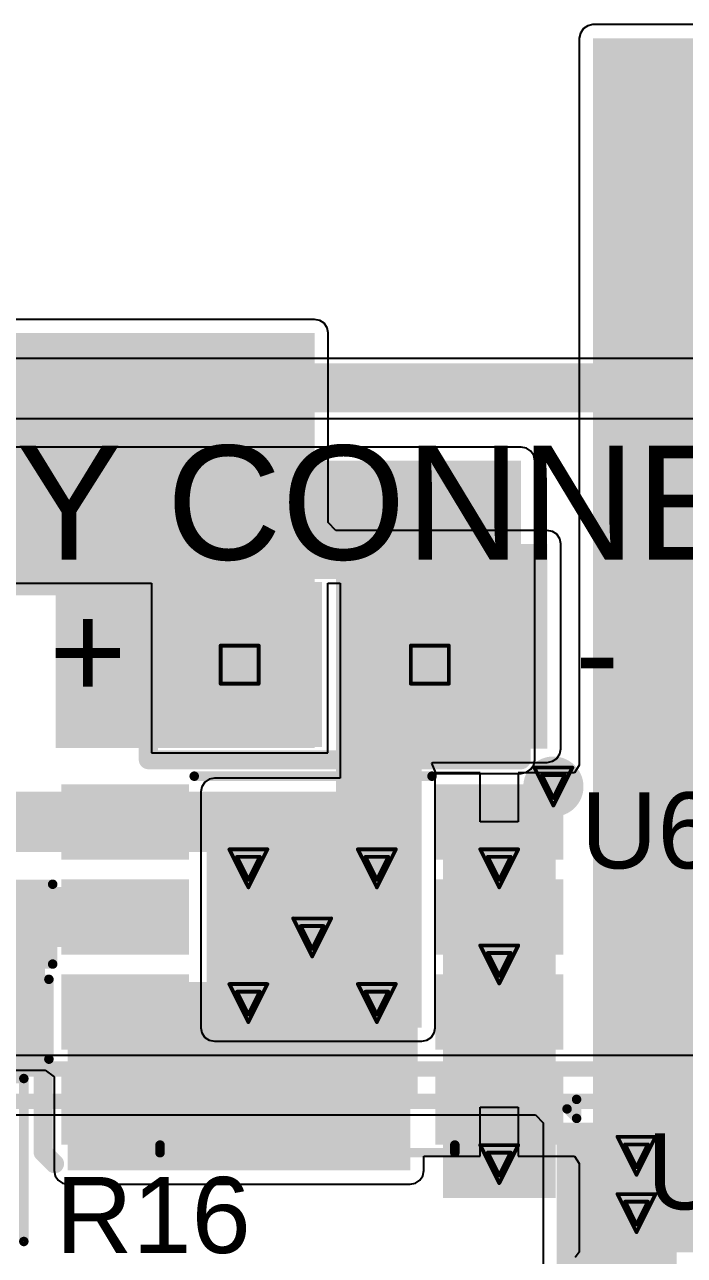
# Model space of a CAD drawing. Header units: millimetres. Extents: x -6 to 194, y -120 to 229.
# Drawn here: x 14.46 to 23.27, y 23.36 to 39.81 of the extents above; entities that cross this region are included whole.
import ezdxf

# ---------------------------------------------------------------- set-up
doc = ezdxf.new("R2010")
doc.units = ezdxf.units.MM
for name, color, linetype in [('BottomLayer', 5, 'Continuous'), ('BottomSolder', 6, 'Continuous'), ('DrillDrawing', 1, 'Continuous'), ('MultiLayer', 9, 'Continuous'), ('PadHoleLayer', 156, 'Continuous'), ('TopLayer', 1, 'Continuous'), ('TopOverlay', 2, 'Continuous'), ('TopPaste', 8, 'Continuous'), ('TopSolder', 216, 'Continuous'), ('ViaHoleLayer', 16, 'Continuous')]:
    doc.layers.add(name, color=color, linetype=linetype)
doc.styles.add('Arial', font='arial.ttf', dxfattribs={"height": 0.2})

# ---------------------------------------------------------------- blocks, each defined once
blk = doc.blocks.new('8_SO_EP__4')
at = {"layer": 'TopLayer'}
for points in [[(-1.745, 2.306), (-1.745, 1.504), (-3.25, 1.504), (-3.25, 2.306)], [(3.25, 2.306), (3.25, 1.504), (1.745, 1.504), (1.745, 2.306)], [(1.306, 1.751), (1.306, -1.751), (-1.306, -1.751), (-1.306, 1.751)], [(-1.745, 1.036), (-1.745, 0.234), (-3.25, 0.234), (-3.25, 1.036)], [(3.25, 1.036), (3.25, 0.234), (1.745, 0.234), (1.745, 1.036)], [(-1.745, -0.234), (-1.745, -1.036), (-3.25, -1.036), (-3.25, -0.234)], [(3.25, -0.234), (3.25, -1.036), (1.745, -1.036), (1.745, -0.234)], [(-1.745, -1.504), (-1.745, -2.306), (-3.25, -2.306), (-3.25, -1.504)], [(3.25, -1.504), (3.25, -2.306), (1.745, -2.306), (1.745, -1.504)]]:
    blk.add_hatch(color=1, dxfattribs=at).paths.add_polyline_path(points)
at = {"layer": 'TopPaste'}
for points in [[(-1.745, 2.306), (-1.745, 1.504), (-3.25, 1.504), (-3.25, 2.306)], [(3.25, 2.306), (3.25, 1.504), (1.745, 1.504), (1.745, 2.306)], [(1.306, 1.751), (1.306, -1.751), (-1.306, -1.751), (-1.306, 1.751)], [(-1.745, 1.036), (-1.745, 0.234), (-3.25, 0.234), (-3.25, 1.036)], [(3.25, 1.036), (3.25, 0.234), (1.745, 0.234), (1.745, 1.036)], [(-1.745, -0.234), (-1.745, -1.036), (-3.25, -1.036), (-3.25, -0.234)], [(3.25, -0.234), (3.25, -1.036), (1.745, -1.036), (1.745, -0.234)], [(-1.745, -1.504), (-1.745, -2.306), (-3.25, -2.306), (-3.25, -1.504)], [(3.25, -1.504), (3.25, -2.306), (1.745, -2.306), (1.745, -1.504)]]:
    blk.add_hatch(color=8, dxfattribs=at).paths.add_polyline_path(points)
at = {"layer": 'TopSolder'}
for points in [[(-1.643, 2.408), (-1.643, 1.402), (-3.352, 1.402), (-3.352, 2.408)], [(3.352, 2.408), (3.352, 1.402), (1.643, 1.402), (1.643, 2.408)], [(1.408, 1.853), (1.408, -1.853), (-1.408, -1.853), (-1.408, 1.853)], [(-1.643, 1.138), (-1.643, 0.132), (-3.352, 0.132), (-3.352, 1.138)], [(3.352, 1.138), (3.352, 0.132), (1.643, 0.132), (1.643, 1.138)], [(-1.643, -0.132), (-1.643, -1.138), (-3.352, -1.138), (-3.352, -0.132)], [(3.352, -0.132), (3.352, -1.138), (1.643, -1.138), (1.643, -0.132)], [(-1.643, -1.402), (-1.643, -2.408), (-3.352, -2.408), (-3.352, -1.402)], [(3.352, -1.402), (3.352, -2.408), (1.643, -2.408), (1.643, -1.402)]]:
    blk.add_hatch(color=216, dxfattribs=at).paths.add_polyline_path(points)
at = {"layer": 'TopOverlay', "const_width": 0.127}
for points in [[(2.032, 2.515), (-1.905, 2.515)], [(-1.905, 2.515), (-1.905, 2.413)], [(2.032, 2.515), (2.032, 2.413)], [(-3.531, 2.057), (-3.531, 1.803)], [(-3.404, 1.93), (-3.531, 2.057)], [(-3.404, 1.93), (-3.531, 1.803)], [(1.575, -2.515), (-1.6, -2.515)]]:
    blk.add_lwpolyline(points, dxfattribs=at)
at = {"layer": 'TopOverlay', "const_width": 0.0635}
for points in [[(-1.937, 2.515, 1), (-1.873, 2.515, 1)], [(-1.937, 2.515, 1), (-1.873, 2.515, 1)], [(-1.937, 2.413, 1), (-1.873, 2.413, 1)], [(2, 2.515, 1), (2.064, 2.515, 1)], [(2, 2.515, 1), (2.064, 2.515, 1)], [(2, 2.413, 1), (2.064, 2.413, 1)], [(-3.562, 2.057, 1), (-3.499, 2.057, 1)], [(-3.562, 2.057, 1), (-3.499, 2.057, 1)], [(-3.435, 1.93, 1), (-3.372, 1.93, 1)], [(-3.435, 1.93, 1), (-3.372, 1.93, 1)], [(-3.562, 1.803, 1), (-3.499, 1.803, 1)], [(-3.562, 1.803, 1), (-3.499, 1.803, 1)], [(-1.632, -2.515, 1), (-1.568, -2.515, 1)], [(1.543, -2.515, 1), (1.607, -2.515, 1)]]:
    blk.add_lwpolyline(points, format="xyb", close=True, dxfattribs=at)
blk = doc.blocks.new('R___0603_5')
at = {"layer": 'TopLayer'}
for points in [[(-0.381, 0.4445), (-0.381, -0.4445), (-1.143, -0.4445), (-1.143, 0.4445)], [(1.143, 0.4445), (1.143, -0.4445), (0.381, -0.4445), (0.381, 0.4445)]]:
    blk.add_hatch(color=1, dxfattribs=at).paths.add_polyline_path(points)
at = {"layer": 'TopPaste'}
for points in [[(-0.381, 0.4445), (-0.381, -0.4445), (-1.143, -0.4445), (-1.143, 0.4445)], [(1.143, 0.4445), (1.143, -0.4445), (0.381, -0.4445), (0.381, 0.4445)]]:
    blk.add_hatch(color=8, dxfattribs=at).paths.add_polyline_path(points)
at = {"layer": 'TopSolder'}
for points in [[(-0.2794, 0.5461), (-0.2794, -0.5461), (-1.2446, -0.5461), (-1.2446, 0.5461)], [(1.2446, 0.5461), (1.2446, -0.5461), (0.2794, -0.5461), (0.2794, 0.5461)]]:
    blk.add_hatch(color=216, dxfattribs=at).paths.add_polyline_path(points)
at = {"layer": 'TopOverlay', "const_width": 0.127}
for points in [[(-1.2192, 0.5334), (1.2192, 0.5334)], [(-1.2192, -0.5334), (-1.2192, 0.5334)], [(1.2192, -0.5334), (1.2192, 0.5334)], [(-1.2192, -0.5334), (1.2192, -0.5334)]]:
    blk.add_lwpolyline(points, dxfattribs=at)
at = {"layer": 'TopOverlay', "const_width": 0.0635}
for points in [[(-1.25095, 0.5334, 1), (-1.18745, 0.5334, 1)], [(-1.25095, 0.5334, 1), (-1.18745, 0.5334, 1)], [(1.18745, 0.5334, 1), (1.25095, 0.5334, 1)], [(1.18745, 0.5334, 1), (1.25095, 0.5334, 1)], [(-1.25095, -0.5334, 1), (-1.18745, -0.5334, 1)], [(-1.25095, -0.5334, 1), (-1.18745, -0.5334, 1)], [(1.18745, -0.5334, 1), (1.25095, -0.5334, 1)], [(1.18745, -0.5334, 1), (1.25095, -0.5334, 1)]]:
    blk.add_lwpolyline(points, format="xyb", close=True, dxfattribs=at)
blk = doc.blocks.new('2P_TH______H____P____6')
at = {"layer": 'BottomLayer'}
blk.add_hatch(color=5, dxfattribs=at).paths.add_polyline_path([(-2.27, 1), (-0.27, 1), (-0.27, -1), (-2.27, -1)])
h = blk.add_hatch(color=5, dxfattribs=at)
edge = h.paths.add_edge_path()
edge.add_arc((1.27, 0), 1, 0, 360)
at = {"layer": 'BottomSolder'}
blk.add_hatch(color=6, dxfattribs=at).paths.add_polyline_path([(-2.372, 1.102), (-0.168, 1.102), (-0.168, -1.102), (-2.372, -1.102)])
h = blk.add_hatch(color=6, dxfattribs=at)
edge = h.paths.add_edge_path()
edge.add_arc((1.27, 0), 1.102, 0, 360)
at = {"layer": 'MultiLayer'}
blk.add_hatch(color=9, dxfattribs=at).paths.add_polyline_path([(-2.27, 1), (-0.27, 1), (-0.27, -1), (-2.27, -1)])
h = blk.add_hatch(color=9, dxfattribs=at)
edge = h.paths.add_edge_path()
edge.add_arc((1.27, 0), 1, 0, 360)
at = {"layer": 'PadHoleLayer'}
h = blk.add_hatch(color=156, dxfattribs=at)
edge = h.paths.add_edge_path()
edge.add_arc((-1.27, 0), 0.5, 0, 360)
h = blk.add_hatch(color=156, dxfattribs=at)
edge = h.paths.add_edge_path()
edge.add_arc((1.27, 0), 0.5, 0, 360)
at = {"layer": 'TopLayer'}
blk.add_hatch(color=1, dxfattribs=at).paths.add_polyline_path([(-2.27, 1), (-0.27, 1), (-0.27, -1), (-2.27, -1)])
h = blk.add_hatch(color=1, dxfattribs=at)
edge = h.paths.add_edge_path()
edge.add_arc((1.27, 0), 1, 0, 360)
at = {"layer": 'TopSolder'}
blk.add_hatch(color=216, dxfattribs=at).paths.add_polyline_path([(-2.372, 1.102), (-0.168, 1.102), (-0.168, -1.102), (-2.372, -1.102)])
h = blk.add_hatch(color=216, dxfattribs=at)
edge = h.paths.add_edge_path()
edge.add_arc((1.27, 0), 1.102, 0, 360)
at = {"layer": 'TopOverlay', "const_width": 0.254}
for points in [[(-2.489, -1.27), (-2.489, 1.27)], [(-2.489, 1.27), (2.489, 1.27)], [(2.489, -1.27), (2.489, 1.27)], [(-2.489, -1.27), (2.489, -1.27)]]:
    blk.add_lwpolyline(points, dxfattribs=at)
at = {"layer": 'TopOverlay', "const_width": 0.127}
for points in [[(-2.553, 1.27, 1), (-2.426, 1.27, 1)], [(-2.553, 1.27, 1), (-2.426, 1.27, 1)], [(2.426, 1.27, 1), (2.553, 1.27, 1)], [(2.426, 1.27, 1), (2.553, 1.27, 1)], [(-2.553, -1.27, 1), (-2.426, -1.27, 1)], [(-2.553, -1.27, 1), (-2.426, -1.27, 1)], [(2.426, -1.27, 1), (2.553, -1.27, 1)], [(2.426, -1.27, 1), (2.553, -1.27, 1)]]:
    blk.add_lwpolyline(points, format="xyb", close=True, dxfattribs=at)
blk = doc.blocks.new('C___0603_7')
at = {"layer": 'TopLayer'}
for points in [[(-0.381, 0.445), (-0.381, -0.445), (-1.143, -0.445), (-1.143, 0.445)], [(1.143, 0.445), (1.143, -0.445), (0.381, -0.445), (0.381, 0.445)]]:
    blk.add_hatch(color=1, dxfattribs=at).paths.add_polyline_path(points)
at = {"layer": 'TopPaste'}
for points in [[(-0.381, 0.445), (-0.381, -0.445), (-1.143, -0.445), (-1.143, 0.445)], [(1.143, 0.445), (1.143, -0.445), (0.381, -0.445), (0.381, 0.445)]]:
    blk.add_hatch(color=8, dxfattribs=at).paths.add_polyline_path(points)
at = {"layer": 'TopSolder'}
for points in [[(-0.321, 0.504), (-0.321, -0.504), (-1.203, -0.504), (-1.203, 0.504)], [(1.203, 0.504), (1.203, -0.504), (0.321, -0.504), (0.321, 0.504)]]:
    blk.add_hatch(color=216, dxfattribs=at).paths.add_polyline_path(points)
at = {"layer": 'TopOverlay', "const_width": 0.127}
for points in [[(-1.245, 0.533), (-0.457, 0.533)], [(-1.245, -0.533), (-1.245, 0.533)], [(0.457, 0.533), (1.245, 0.533)], [(1.245, -0.533), (1.245, 0.533)], [(-1.245, -0.533), (-0.457, -0.533)], [(0.457, -0.533), (1.245, -0.533)]]:
    blk.add_lwpolyline(points, dxfattribs=at)
at = {"layer": 'TopOverlay', "const_width": 0.0635}
for points in [[(-1.276, 0.533, 1), (-1.213, 0.533, 1)], [(-1.276, 0.533, 1), (-1.213, 0.533, 1)], [(-0.489, 0.533, 1), (-0.425, 0.533, 1)], [(0.425, 0.533, 1), (0.489, 0.533, 1)], [(1.213, 0.533, 1), (1.276, 0.533, 1)], [(1.213, 0.533, 1), (1.276, 0.533, 1)], [(-1.276, -0.533, 1), (-1.213, -0.533, 1)], [(-1.276, -0.533, 1), (-1.213, -0.533, 1)], [(-0.489, -0.533, 1), (-0.425, -0.533, 1)], [(0.425, -0.533, 1), (0.489, -0.533, 1)], [(1.213, -0.533, 1), (1.276, -0.533, 1)], [(1.213, -0.533, 1), (1.276, -0.533, 1)]]:
    blk.add_lwpolyline(points, format="xyb", close=True, dxfattribs=at)
blk = doc.blocks.new('YSPI1040_2R2M_36')
at = {"layer": 'TopLayer'}
for points in [[(-6.8, 2.05), (-2.7, 2.05), (-2.7, -2.05), (-6.8, -2.05)], [(2.7, 2.05), (6.8, 2.05), (6.8, -2.05), (2.7, -2.05)]]:
    blk.add_hatch(color=1, dxfattribs=at).paths.add_polyline_path(points)
at = {"layer": 'TopPaste'}
for points in [[(-6.8, 2.05), (-2.7, 2.05), (-2.7, -2.05), (-6.8, -2.05)], [(2.7, 2.05), (6.8, 2.05), (6.8, -2.05), (2.7, -2.05)]]:
    blk.add_hatch(color=8, dxfattribs=at).paths.add_polyline_path(points)
at = {"layer": 'TopSolder'}
for points in [[(-6.902, 2.152), (-2.598, 2.152), (-2.598, -2.152), (-6.902, -2.152)], [(2.598, 2.152), (6.902, 2.152), (6.902, -2.152), (2.598, -2.152)]]:
    blk.add_hatch(color=216, dxfattribs=at).paths.add_polyline_path(points)
at = {"layer": 'TopOverlay', "const_width": 0.127}
for points in [[(-5.787, 5), (5.787, 5)], [(-5.787, 2.823), (-5.787, 5)], [(-5, 5), (5, 5)], [(5.787, 2.823), (5.787, 5)], [(-5.787, -5), (-5.787, -2.823)], [(5.787, -5), (5.787, -2.823)], [(-5.787, -5), (5.787, -5)]]:
    blk.add_lwpolyline(points, dxfattribs=at)
at = {"layer": 'TopOverlay', "const_width": 0.0635}
for points in [[(-5.819, 5, 1), (-5.756, 5, 1)], [(-5.819, 5, 1), (-5.756, 5, 1)], [(-5.032, 5, 1), (-4.968, 5, 1)], [(4.968, 5, 1), (5.032, 5, 1)], [(5.756, 5, 1), (5.819, 5, 1)], [(5.756, 5, 1), (5.819, 5, 1)], [(-5.819, 2.823, 1), (-5.756, 2.823, 1)], [(5.756, 2.823, 1), (5.819, 2.823, 1)], [(-5.819, -2.823, 1), (-5.756, -2.823, 1)], [(5.756, -2.823, 1), (5.819, -2.823, 1)], [(-5.819, -5, 1), (-5.756, -5, 1)], [(-5.819, -5, 1), (-5.756, -5, 1)], [(5.756, -5, 1), (5.819, -5, 1)], [(5.756, -5, 1), (5.819, -5, 1)]]:
    blk.add_lwpolyline(points, format="xyb", close=True, dxfattribs=at)

msp = doc.modelspace()

# ---------------------------------------------------------------- hatches: boundary and pattern name
at = {"layer": 'BottomLayer'}
for points in [[(10.517, 32.525), (21.089, 32.525), (21.089, 33.979), (10.517, 33.979)], [(18.853, 29.985), (21.089, 29.985), (21.089, 33.731), (18.853, 33.731)], [(18.853, 26.404), (19.761, 26.404), (19.761, 32.525), (18.853, 32.525)], [(16.993, 26.404), (19.606, 26.404), (19.606, 29.556), (16.993, 29.556)], [(23.165, 25.136), (21.565, 25.136), (21.565, 18.716), (23.165, 18.716)]]:
    msp.add_hatch(color=5, dxfattribs=at).paths.add_polyline_path(points)
h = msp.add_hatch(color=5, dxfattribs=at)
edge = h.paths.add_edge_path()
edge.add_arc((21.52, 29.626), 0.3, 0, 360)
h = msp.add_hatch(color=5, dxfattribs=at)
edge = h.paths.add_edge_path()
edge.add_arc((17.447, 28.534), 0.3, 0, 360)
h = msp.add_hatch(color=5, dxfattribs=at)
edge = h.paths.add_edge_path()
edge.add_arc((19.163, 28.534), 0.3, 0, 360)
h = msp.add_hatch(color=5, dxfattribs=at)
edge = h.paths.add_edge_path()
edge.add_arc((20.797, 28.534), 0.3, 0, 360)
h = msp.add_hatch(color=5, dxfattribs=at)
edge = h.paths.add_edge_path()
edge.add_arc((18.299, 27.611), 0.3, 0, 360)
h = msp.add_hatch(color=5, dxfattribs=at)
edge = h.paths.add_edge_path()
edge.add_arc((20.797, 27.25), 0.3, 0, 360)
h = msp.add_hatch(color=5, dxfattribs=at)
edge = h.paths.add_edge_path()
edge.add_arc((17.447, 26.734), 0.3, 0, 360)
h = msp.add_hatch(color=5, dxfattribs=at)
edge = h.paths.add_edge_path()
edge.add_arc((19.163, 26.734), 0.3, 0, 360)
h = msp.add_hatch(color=5, dxfattribs=at)
edge = h.paths.add_edge_path()
edge.add_arc((22.63, 24.694), 0.3, 0, 360)
h = msp.add_hatch(color=5, dxfattribs=at)
edge = h.paths.add_edge_path()
edge.add_arc((20.797, 24.583), 0.3, 0, 360)
h = msp.add_hatch(color=5, dxfattribs=at)
edge = h.paths.add_edge_path()
edge.add_arc((22.63, 23.928), 0.3, 0, 360)
at = {"layer": 'BottomSolder'}
h = msp.add_hatch(color=6, dxfattribs=at)
edge = h.paths.add_edge_path()
edge.add_arc((21.52, 29.626), 0.402, 0, 360)
h = msp.add_hatch(color=6, dxfattribs=at)
edge = h.paths.add_edge_path()
edge.add_arc((17.447, 28.534), 0.402, 0, 360)
h = msp.add_hatch(color=6, dxfattribs=at)
edge = h.paths.add_edge_path()
edge.add_arc((19.163, 28.534), 0.402, 0, 360)
h = msp.add_hatch(color=6, dxfattribs=at)
edge = h.paths.add_edge_path()
edge.add_arc((20.797, 28.534), 0.402, 0, 360)
h = msp.add_hatch(color=6, dxfattribs=at)
edge = h.paths.add_edge_path()
edge.add_arc((18.299, 27.611), 0.402, 0, 360)
h = msp.add_hatch(color=6, dxfattribs=at)
edge = h.paths.add_edge_path()
edge.add_arc((20.797, 27.25), 0.402, 0, 360)
h = msp.add_hatch(color=6, dxfattribs=at)
edge = h.paths.add_edge_path()
edge.add_arc((17.447, 26.734), 0.402, 0, 360)
h = msp.add_hatch(color=6, dxfattribs=at)
edge = h.paths.add_edge_path()
edge.add_arc((19.163, 26.734), 0.402, 0, 360)
h = msp.add_hatch(color=6, dxfattribs=at)
edge = h.paths.add_edge_path()
edge.add_arc((22.63, 24.694), 0.402, 0, 360)
h = msp.add_hatch(color=6, dxfattribs=at)
edge = h.paths.add_edge_path()
edge.add_arc((20.797, 24.583), 0.402, 0, 360)
h = msp.add_hatch(color=6, dxfattribs=at)
edge = h.paths.add_edge_path()
edge.add_arc((22.63, 23.928), 0.402, 0, 360)
at = {"layer": 'TopLayer'}
for points in [[(22.048, 36.093), (32.901, 36.093), (32.901, 39.624), (22.048, 39.624)], [(22.048, 23.406), (23.393, 23.406), (23.393, 36.89), (22.048, 36.89)], [(6.138, 32.182), (18.33, 32.182), (18.33, 35.687), (6.138, 35.687)], [(14.874, 30.141), (18.33, 30.141), (18.33, 35.687), (14.874, 35.687)], [(18.615, 25.499), (19.606, 25.499), (19.606, 32.868), (18.615, 32.868)], [(18.615, 30.131), (21.438, 30.131), (21.438, 32.868), (18.615, 32.868)], [(10.554, 28.754), (19.606, 28.754), (19.606, 29.556), (10.554, 29.556)], [(16.993, 24.944), (19.606, 24.944), (19.606, 29.556), (16.993, 29.556)], [(20.044, 24.13), (21.549, 24.13), (21.549, 29.556), (20.044, 29.556)], [(13.945, 27.484), (16.554, 27.484), (16.554, 28.286), (13.945, 28.286)], [(13.945, 26.021), (14.732, 26.021), (14.732, 28.233), (13.945, 28.233)], [(15.049, 24.944), (19.606, 24.944), (19.606, 27.016), (15.049, 27.016)], [(15.035, 24.498), (19.609, 24.498), (19.609, 26.57), (15.035, 26.57)]]:
    msp.add_hatch(color=1, dxfattribs=at).paths.add_polyline_path(points)
h = msp.add_hatch(color=1, dxfattribs=at)
edge = h.paths.add_edge_path()
edge.add_arc((21.52, 29.626), 0.3, 0, 360)
h = msp.add_hatch(color=1, dxfattribs=at)
edge = h.paths.add_edge_path()
edge.add_arc((17.447, 28.534), 0.3, 0, 360)
h = msp.add_hatch(color=1, dxfattribs=at)
edge = h.paths.add_edge_path()
edge.add_arc((19.163, 28.534), 0.3, 0, 360)
h = msp.add_hatch(color=1, dxfattribs=at)
edge = h.paths.add_edge_path()
edge.add_arc((20.797, 28.534), 0.3, 0, 360)
h = msp.add_hatch(color=1, dxfattribs=at)
edge = h.paths.add_edge_path()
edge.add_arc((18.299, 27.611), 0.3, 0, 360)
h = msp.add_hatch(color=1, dxfattribs=at)
edge = h.paths.add_edge_path()
edge.add_arc((20.797, 27.25), 0.3, 0, 360)
h = msp.add_hatch(color=1, dxfattribs=at)
edge = h.paths.add_edge_path()
edge.add_arc((17.447, 26.734), 0.3, 0, 360)
h = msp.add_hatch(color=1, dxfattribs=at)
edge = h.paths.add_edge_path()
edge.add_arc((19.163, 26.734), 0.3, 0, 360)
h = msp.add_hatch(color=1, dxfattribs=at)
edge = h.paths.add_edge_path()
edge.add_arc((22.63, 24.694), 0.3, 0, 360)
h = msp.add_hatch(color=1, dxfattribs=at)
edge = h.paths.add_edge_path()
edge.add_arc((20.797, 24.583), 0.3, 0, 360)
h = msp.add_hatch(color=1, dxfattribs=at)
edge = h.paths.add_edge_path()
edge.add_arc((22.63, 23.928), 0.3, 0, 360)
at = {"layer": 'TopSolder'}
h = msp.add_hatch(color=216, dxfattribs=at)
edge = h.paths.add_edge_path()
edge.add_arc((21.52, 29.626), 0.402, 0, 360)
h = msp.add_hatch(color=216, dxfattribs=at)
edge = h.paths.add_edge_path()
edge.add_arc((17.447, 28.534), 0.402, 0, 360)
h = msp.add_hatch(color=216, dxfattribs=at)
edge = h.paths.add_edge_path()
edge.add_arc((19.163, 28.534), 0.402, 0, 360)
h = msp.add_hatch(color=216, dxfattribs=at)
edge = h.paths.add_edge_path()
edge.add_arc((20.797, 28.534), 0.402, 0, 360)
h = msp.add_hatch(color=216, dxfattribs=at)
edge = h.paths.add_edge_path()
edge.add_arc((18.299, 27.611), 0.402, 0, 360)
h = msp.add_hatch(color=216, dxfattribs=at)
edge = h.paths.add_edge_path()
edge.add_arc((20.797, 27.25), 0.402, 0, 360)
h = msp.add_hatch(color=216, dxfattribs=at)
edge = h.paths.add_edge_path()
edge.add_arc((17.447, 26.734), 0.402, 0, 360)
h = msp.add_hatch(color=216, dxfattribs=at)
edge = h.paths.add_edge_path()
edge.add_arc((19.163, 26.734), 0.402, 0, 360)
h = msp.add_hatch(color=216, dxfattribs=at)
edge = h.paths.add_edge_path()
edge.add_arc((22.63, 24.694), 0.402, 0, 360)
h = msp.add_hatch(color=216, dxfattribs=at)
edge = h.paths.add_edge_path()
edge.add_arc((20.797, 24.583), 0.402, 0, 360)
h = msp.add_hatch(color=216, dxfattribs=at)
edge = h.paths.add_edge_path()
edge.add_arc((22.63, 23.928), 0.402, 0, 360)
at = {"layer": 'ViaHoleLayer'}
h = msp.add_hatch(color=16, dxfattribs=at)
edge = h.paths.add_edge_path()
edge.add_arc((21.52, 29.626), 0.15, 0, 360)
h = msp.add_hatch(color=16, dxfattribs=at)
edge = h.paths.add_edge_path()
edge.add_arc((17.447, 28.534), 0.15, 0, 360)
h = msp.add_hatch(color=16, dxfattribs=at)
edge = h.paths.add_edge_path()
edge.add_arc((19.163, 28.534), 0.15, 0, 360)
h = msp.add_hatch(color=16, dxfattribs=at)
edge = h.paths.add_edge_path()
edge.add_arc((20.797, 28.534), 0.15, 0, 360)
h = msp.add_hatch(color=16, dxfattribs=at)
edge = h.paths.add_edge_path()
edge.add_arc((18.299, 27.611), 0.15, 0, 360)
h = msp.add_hatch(color=16, dxfattribs=at)
edge = h.paths.add_edge_path()
edge.add_arc((20.797, 27.25), 0.15, 0, 360)
h = msp.add_hatch(color=16, dxfattribs=at)
edge = h.paths.add_edge_path()
edge.add_arc((17.447, 26.734), 0.15, 0, 360)
h = msp.add_hatch(color=16, dxfattribs=at)
edge = h.paths.add_edge_path()
edge.add_arc((19.163, 26.734), 0.15, 0, 360)
h = msp.add_hatch(color=16, dxfattribs=at)
edge = h.paths.add_edge_path()
edge.add_arc((22.63, 24.694), 0.15, 0, 360)
h = msp.add_hatch(color=16, dxfattribs=at)
edge = h.paths.add_edge_path()
edge.add_arc((20.797, 24.583), 0.15, 0, 360)
h = msp.add_hatch(color=16, dxfattribs=at)
edge = h.paths.add_edge_path()
edge.add_arc((22.63, 23.928), 0.15, 0, 360)

# ---------------------------------------------------------------- linework, layer by layer
at = {"layer": 'BottomLayer'}
for p, q in [((23.615, 35.345), (7.502, 35.345)), ((7.669, 34.542), (23.448, 34.542)), ((21.089, 34.161), (10.517, 34.161)), ((21.159, 34.147), (21.089, 34.161)), ((21.217, 34.108), (21.159, 34.147)), ((21.257, 34.049), (21.217, 34.108)), ((21.27, 33.979), (21.257, 34.049)), ((21.27, 33.731), (21.27, 33.979)), ((21.27, 29.985), (21.27, 33.731)), ((14.238, 32.343), (16.152, 32.343)), ((16.152, 32.343), (16.152, 30.077)), ((18.508, 30.077), (18.508, 32.343)), ((18.508, 32.343), (18.672, 32.343)), ((18.672, 32.343), (18.672, 29.985)), ((16.152, 30.077), (18.508, 30.077)), ((18.672, 29.985), (18.672, 29.737)), ((21.257, 29.915), (21.27, 29.985)), ((19.942, 26.404), (19.942, 29.803)), ((19.942, 29.803), (21.089, 29.803)), ((21.089, 29.803), (21.159, 29.817)), ((21.159, 29.817), (21.217, 29.857)), ((21.217, 29.857), (21.257, 29.915)), ((16.825, 29.625), (16.811, 29.556)), ((16.864, 29.684), (16.825, 29.625)), ((16.923, 29.724), (16.864, 29.684)), ((16.993, 29.737), (16.923, 29.724)), ((18.672, 29.737), (16.993, 29.737)), ((16.811, 29.556), (16.811, 26.404)), ((16.811, 26.404), (16.825, 26.335)), ((16.825, 26.335), (16.864, 26.276)), ((19.889, 26.276), (19.929, 26.335)), ((19.929, 26.335), (19.942, 26.404)), ((16.864, 26.276), (16.923, 26.237)), ((16.923, 26.237), (16.993, 26.223)), ((16.993, 26.223), (19.761, 26.223)), ((19.761, 26.223), (19.831, 26.237)), ((19.831, 26.237), (19.889, 26.276)), ((23.788, 26.034), (11.375, 26.034)), ((11.629, 25.24), (21.279, 25.24)), ((21.279, 25.24), (21.383, 25.136)), ((21.383, 25.136), (21.383, 19.87))]:
    msp.add_line(p, q, dxfattribs=at)
for points, const_width in [([(7.502, 34.943), (23.615, 34.943)], 0.635), ([(11.375, 25.853), (23.863, 25.853)], 0.203), ([(11.554, 25.421), (24.042, 25.421)], 0.203), ([(22.102, 24.057), (22.713, 24.668)], 0.8)]:
    msp.add_lwpolyline(points, dxfattribs=dict(at, const_width=const_width))
at = {"layer": 'BottomLayer', "const_width": 0.4}
for points in [[(22.513, 24.668, 1), (22.913, 24.668, 1)], [(21.902, 24.057, 1), (22.302, 24.057, 1)]]:
    msp.add_lwpolyline(points, format="xyb", close=True, dxfattribs=at)
at = {"layer": 'DrillDrawing', "const_width": 0.0508}
for points in [[(17.076, 31.509), (17.584, 31.509)], [(17.076, 31.001), (17.076, 31.509)], [(17.584, 31.001), (17.584, 31.509)], [(19.616, 31.509), (20.124, 31.509)], [(19.616, 31.001), (19.616, 31.509)], [(20.124, 31.001), (20.124, 31.509)], [(17.076, 31.001), (17.584, 31.001)], [(19.616, 31.001), (20.124, 31.001)], [(21.266, 29.88), (21.774, 29.88)], [(21.266, 29.88), (21.52, 29.372)], [(21.367, 29.779), (21.672, 29.779)], [(21.367, 29.779), (21.52, 29.474)], [(21.52, 29.372), (21.774, 29.88)], [(21.52, 29.474), (21.672, 29.779)], [(17.193, 28.788), (17.701, 28.788)], [(17.193, 28.788), (17.447, 28.28)], [(17.447, 28.28), (17.701, 28.788)], [(18.909, 28.788), (19.417, 28.788)], [(18.909, 28.788), (19.163, 28.28)], [(19.163, 28.28), (19.417, 28.788)], [(20.543, 28.788), (21.051, 28.788)], [(20.543, 28.788), (20.797, 28.28)], [(20.797, 28.28), (21.051, 28.788)], [(17.294, 28.687), (17.599, 28.687)], [(17.294, 28.687), (17.447, 28.382)], [(17.447, 28.382), (17.599, 28.687)], [(19.01, 28.687), (19.315, 28.687)], [(19.01, 28.687), (19.163, 28.382)], [(19.163, 28.382), (19.315, 28.687)], [(20.644, 28.687), (20.949, 28.687)], [(20.644, 28.687), (20.797, 28.382)], [(20.797, 28.382), (20.949, 28.687)], [(18.045, 27.865), (18.553, 27.865)], [(18.045, 27.865), (18.299, 27.357)], [(18.147, 27.763), (18.451, 27.763)], [(18.147, 27.763), (18.299, 27.459)], [(18.299, 27.357), (18.553, 27.865)], [(18.299, 27.459), (18.451, 27.763)], [(20.543, 27.504), (21.051, 27.504)], [(20.543, 27.504), (20.797, 26.996)], [(20.797, 26.996), (21.051, 27.504)], [(20.644, 27.403), (20.949, 27.403)], [(20.644, 27.403), (20.797, 27.098)], [(20.797, 27.098), (20.949, 27.403)], [(17.193, 26.988), (17.701, 26.988)], [(17.193, 26.988), (17.447, 26.48)], [(17.447, 26.48), (17.701, 26.988)], [(18.909, 26.988), (19.417, 26.988)], [(18.909, 26.988), (19.163, 26.48)], [(19.163, 26.48), (19.417, 26.988)], [(17.294, 26.886), (17.599, 26.886)], [(17.294, 26.886), (17.447, 26.581)], [(17.447, 26.581), (17.599, 26.886)], [(19.01, 26.886), (19.315, 26.886)], [(19.01, 26.886), (19.163, 26.581)], [(19.163, 26.581), (19.315, 26.886)], [(20.543, 24.837), (21.051, 24.837)], [(20.543, 24.837), (20.797, 24.329)], [(20.797, 24.329), (21.051, 24.837)], [(22.376, 24.948), (22.884, 24.948)], [(22.376, 24.948), (22.63, 24.44)], [(22.478, 24.846), (22.783, 24.846)], [(22.478, 24.846), (22.63, 24.541)], [(22.63, 24.44), (22.884, 24.948)], [(22.63, 24.541), (22.783, 24.846)], [(20.644, 24.736), (20.949, 24.736)], [(20.644, 24.736), (20.797, 24.431)], [(20.797, 24.431), (20.949, 24.736)], [(22.376, 24.182), (22.884, 24.182)], [(22.376, 24.182), (22.63, 23.674)], [(22.63, 23.674), (22.884, 24.182)], [(22.478, 24.081), (22.783, 24.081)], [(22.478, 24.081), (22.63, 23.776)], [(22.63, 23.776), (22.783, 24.081)]]:
    msp.add_lwpolyline(points, dxfattribs=at)
at = {"layer": 'DrillDrawing', "const_width": 0.0254}
for points in [[(17.063, 31.509, 1), (17.089, 31.509, 1)], [(17.063, 31.509, 1), (17.089, 31.509, 1)], [(17.571, 31.509, 1), (17.597, 31.509, 1)], [(17.571, 31.509, 1), (17.597, 31.509, 1)], [(19.603, 31.509, 1), (19.629, 31.509, 1)], [(19.603, 31.509, 1), (19.629, 31.509, 1)], [(20.111, 31.509, 1), (20.137, 31.509, 1)], [(20.111, 31.509, 1), (20.137, 31.509, 1)], [(17.063, 31.001, 1), (17.089, 31.001, 1)], [(17.063, 31.001, 1), (17.089, 31.001, 1)], [(17.571, 31.001, 1), (17.597, 31.001, 1)], [(17.571, 31.001, 1), (17.597, 31.001, 1)], [(19.603, 31.001, 1), (19.629, 31.001, 1)], [(19.603, 31.001, 1), (19.629, 31.001, 1)], [(20.111, 31.001, 1), (20.137, 31.001, 1)], [(20.111, 31.001, 1), (20.137, 31.001, 1)], [(21.253, 29.88, 1), (21.278, 29.88, 1)], [(21.253, 29.88, 1), (21.278, 29.88, 1)], [(21.354, 29.779, 1), (21.38, 29.779, 1)], [(21.354, 29.779, 1), (21.38, 29.779, 1)], [(21.659, 29.779, 1), (21.685, 29.779, 1)], [(21.659, 29.779, 1), (21.685, 29.779, 1)], [(21.761, 29.88, 1), (21.786, 29.88, 1)], [(21.761, 29.88, 1), (21.786, 29.88, 1)], [(21.507, 29.474, 1), (21.532, 29.474, 1)], [(21.507, 29.474, 1), (21.532, 29.474, 1)], [(21.507, 29.372, 1), (21.532, 29.372, 1)], [(21.507, 29.372, 1), (21.532, 29.372, 1)], [(17.18, 28.788, 1), (17.205, 28.788, 1)], [(17.18, 28.788, 1), (17.205, 28.788, 1)], [(17.688, 28.788, 1), (17.713, 28.788, 1)], [(17.688, 28.788, 1), (17.713, 28.788, 1)], [(18.896, 28.788, 1), (18.922, 28.788, 1)], [(18.896, 28.788, 1), (18.922, 28.788, 1)], [(19.404, 28.788, 1), (19.43, 28.788, 1)], [(19.404, 28.788, 1), (19.43, 28.788, 1)], [(20.53, 28.788, 1), (20.555, 28.788, 1)], [(20.53, 28.788, 1), (20.555, 28.788, 1)], [(21.038, 28.788, 1), (21.063, 28.788, 1)], [(21.038, 28.788, 1), (21.063, 28.788, 1)], [(17.282, 28.687, 1), (17.307, 28.687, 1)], [(17.282, 28.687, 1), (17.307, 28.687, 1)], [(17.586, 28.687, 1), (17.612, 28.687, 1)], [(17.586, 28.687, 1), (17.612, 28.687, 1)], [(18.998, 28.687, 1), (19.023, 28.687, 1)], [(18.998, 28.687, 1), (19.023, 28.687, 1)], [(19.303, 28.687, 1), (19.328, 28.687, 1)], [(19.303, 28.687, 1), (19.328, 28.687, 1)], [(20.631, 28.687, 1), (20.657, 28.687, 1)], [(20.631, 28.687, 1), (20.657, 28.687, 1)], [(20.936, 28.687, 1), (20.962, 28.687, 1)], [(20.936, 28.687, 1), (20.962, 28.687, 1)], [(17.434, 28.382, 1), (17.459, 28.382, 1)], [(17.434, 28.382, 1), (17.459, 28.382, 1)], [(17.434, 28.28, 1), (17.459, 28.28, 1)], [(17.434, 28.28, 1), (17.459, 28.28, 1)], [(19.15, 28.382, 1), (19.176, 28.382, 1)], [(19.15, 28.382, 1), (19.176, 28.382, 1)], [(19.15, 28.28, 1), (19.176, 28.28, 1)], [(19.15, 28.28, 1), (19.176, 28.28, 1)], [(20.784, 28.382, 1), (20.809, 28.382, 1)], [(20.784, 28.382, 1), (20.809, 28.382, 1)], [(20.784, 28.28, 1), (20.809, 28.28, 1)], [(20.784, 28.28, 1), (20.809, 28.28, 1)], [(18.032, 27.865, 1), (18.058, 27.865, 1)], [(18.032, 27.865, 1), (18.058, 27.865, 1)], [(18.134, 27.763, 1), (18.159, 27.763, 1)], [(18.134, 27.763, 1), (18.159, 27.763, 1)], [(18.439, 27.763, 1), (18.464, 27.763, 1)], [(18.439, 27.763, 1), (18.464, 27.763, 1)], [(18.54, 27.865, 1), (18.566, 27.865, 1)], [(18.54, 27.865, 1), (18.566, 27.865, 1)], [(18.286, 27.459, 1), (18.312, 27.459, 1)], [(18.286, 27.459, 1), (18.312, 27.459, 1)], [(20.53, 27.504, 1), (20.555, 27.504, 1)], [(20.53, 27.504, 1), (20.555, 27.504, 1)], [(21.038, 27.504, 1), (21.063, 27.504, 1)], [(21.038, 27.504, 1), (21.063, 27.504, 1)], [(18.286, 27.357, 1), (18.312, 27.357, 1)], [(18.286, 27.357, 1), (18.312, 27.357, 1)], [(20.631, 27.403, 1), (20.657, 27.403, 1)], [(20.631, 27.403, 1), (20.657, 27.403, 1)], [(20.936, 27.403, 1), (20.962, 27.403, 1)], [(20.936, 27.403, 1), (20.962, 27.403, 1)], [(17.18, 26.988, 1), (17.205, 26.988, 1)], [(17.18, 26.988, 1), (17.205, 26.988, 1)], [(17.688, 26.988, 1), (17.713, 26.988, 1)], [(17.688, 26.988, 1), (17.713, 26.988, 1)], [(18.896, 26.988, 1), (18.922, 26.988, 1)], [(18.896, 26.988, 1), (18.922, 26.988, 1)], [(19.404, 26.988, 1), (19.43, 26.988, 1)], [(19.404, 26.988, 1), (19.43, 26.988, 1)], [(20.784, 27.098, 1), (20.809, 27.098, 1)], [(20.784, 27.098, 1), (20.809, 27.098, 1)], [(20.784, 26.996, 1), (20.809, 26.996, 1)], [(20.784, 26.996, 1), (20.809, 26.996, 1)], [(17.282, 26.886, 1), (17.307, 26.886, 1)], [(17.282, 26.886, 1), (17.307, 26.886, 1)], [(17.586, 26.886, 1), (17.612, 26.886, 1)], [(17.586, 26.886, 1), (17.612, 26.886, 1)], [(18.998, 26.886, 1), (19.023, 26.886, 1)], [(18.998, 26.886, 1), (19.023, 26.886, 1)], [(19.303, 26.886, 1), (19.328, 26.886, 1)], [(19.303, 26.886, 1), (19.328, 26.886, 1)], [(17.434, 26.581, 1), (17.459, 26.581, 1)], [(17.434, 26.581, 1), (17.459, 26.581, 1)], [(17.434, 26.48, 1), (17.459, 26.48, 1)], [(17.434, 26.48, 1), (17.459, 26.48, 1)], [(19.15, 26.581, 1), (19.176, 26.581, 1)], [(19.15, 26.581, 1), (19.176, 26.581, 1)], [(19.15, 26.48, 1), (19.176, 26.48, 1)], [(19.15, 26.48, 1), (19.176, 26.48, 1)], [(20.53, 24.837, 1), (20.555, 24.837, 1)], [(20.53, 24.837, 1), (20.555, 24.837, 1)], [(21.038, 24.837, 1), (21.063, 24.837, 1)], [(21.038, 24.837, 1), (21.063, 24.837, 1)], [(22.363, 24.948, 1), (22.389, 24.948, 1)], [(22.363, 24.948, 1), (22.389, 24.948, 1)], [(22.465, 24.846, 1), (22.49, 24.846, 1)], [(22.465, 24.846, 1), (22.49, 24.846, 1)], [(22.77, 24.846, 1), (22.795, 24.846, 1)], [(22.77, 24.846, 1), (22.795, 24.846, 1)], [(22.871, 24.948, 1), (22.897, 24.948, 1)], [(22.871, 24.948, 1), (22.897, 24.948, 1)], [(20.631, 24.736, 1), (20.657, 24.736, 1)], [(20.631, 24.736, 1), (20.657, 24.736, 1)], [(20.936, 24.736, 1), (20.962, 24.736, 1)], [(20.936, 24.736, 1), (20.962, 24.736, 1)], [(22.617, 24.541, 1), (22.643, 24.541, 1)], [(22.617, 24.541, 1), (22.643, 24.541, 1)], [(20.784, 24.431, 1), (20.809, 24.431, 1)], [(20.784, 24.431, 1), (20.809, 24.431, 1)], [(20.784, 24.329, 1), (20.809, 24.329, 1)], [(20.784, 24.329, 1), (20.809, 24.329, 1)], [(22.617, 24.44, 1), (22.643, 24.44, 1)], [(22.617, 24.44, 1), (22.643, 24.44, 1)], [(22.363, 24.182, 1), (22.389, 24.182, 1)], [(22.363, 24.182, 1), (22.389, 24.182, 1)], [(22.871, 24.182, 1), (22.897, 24.182, 1)], [(22.871, 24.182, 1), (22.897, 24.182, 1)], [(22.465, 24.081, 1), (22.49, 24.081, 1)], [(22.465, 24.081, 1), (22.49, 24.081, 1)], [(22.77, 24.081, 1), (22.795, 24.081, 1)], [(22.77, 24.081, 1), (22.795, 24.081, 1)], [(22.617, 23.776, 1), (22.643, 23.776, 1)], [(22.617, 23.776, 1), (22.643, 23.776, 1)], [(22.617, 23.674, 1), (22.643, 23.674, 1)], [(22.617, 23.674, 1), (22.643, 23.674, 1)]]:
    msp.add_lwpolyline(points, format="xyb", close=True, dxfattribs=at)
at = {"layer": 'TopLayer'}
for p, q in [((21.978, 39.791), (21.92, 39.752)), ((22.048, 39.805), (21.978, 39.791)), ((28.47, 39.805), (22.048, 39.805)), ((21.88, 39.693), (21.866, 39.624)), ((21.92, 39.752), (21.88, 39.693)), ((21.866, 39.624), (21.866, 36.89)), ((21.866, 36.89), (21.866, 36.093)), ((21.866, 36.093), (21.866, 29.911)), ((18.33, 35.868), (6.138, 35.868)), ((18.399, 35.854), (18.33, 35.868)), ((18.458, 35.815), (18.399, 35.854)), ((18.497, 35.756), (18.458, 35.815)), ((18.511, 35.687), (18.497, 35.756)), ((18.511, 33.153), (18.511, 35.687)), ((18.615, 33.049), (18.511, 33.153)), ((21.438, 33.049), (18.615, 33.049)), ((21.507, 33.035), (21.438, 33.049)), ((21.566, 32.996), (21.507, 33.035)), ((21.605, 32.937), (21.566, 32.996)), ((21.619, 32.868), (21.605, 32.937)), ((21.619, 30.131), (21.619, 32.868)), ((21.605, 30.062), (21.619, 30.131)), ((19.897, 29.937), (19.909, 29.95)), ((19.952, 29.81), (19.897, 29.937)), ((19.909, 29.95), (21.438, 29.95)), ((21.438, 29.95), (21.507, 29.964)), ((21.507, 29.964), (21.566, 30.003)), ((21.566, 30.003), (21.605, 30.062)), ((20.543, 29.81), (19.952, 29.81)), ((20.543, 29.155), (20.543, 29.81)), ((21.739, 29.81), (21.051, 29.81)), ((21.051, 29.81), (21.051, 29.155)), ((21.803, 29.81), (21.739, 29.81)), ((21.866, 29.911), (21.803, 29.81)), ((21.051, 29.155), (20.543, 29.155)), ((13.945, 25.839), (14.732, 25.839)), ((14.732, 25.839), (14.854, 25.747)), ((14.854, 25.747), (14.854, 24.498)), ((20.543, 24.69), (20.543, 25.345)), ((20.543, 25.345), (21.051, 25.345)), ((21.051, 25.345), (21.051, 24.69)), ((19.79, 24.563), (19.79, 24.69)), ((19.79, 24.69), (19.917, 24.69)), ((19.917, 24.69), (20.543, 24.69)), ((21.051, 24.69), (21.739, 24.69)), ((21.739, 24.69), (21.803, 24.69)), ((21.803, 24.69), (21.866, 24.589)), ((19.79, 24.498), (19.79, 24.563)), ((21.866, 24.589), (21.866, 23.406)), ((14.854, 24.498), (14.868, 24.428)), ((14.868, 24.428), (14.907, 24.369)), ((14.907, 24.369), (14.966, 24.33)), ((19.678, 24.33), (19.737, 24.369)), ((19.737, 24.369), (19.776, 24.428)), ((19.776, 24.428), (19.79, 24.498)), ((14.966, 24.33), (15.035, 24.316)), ((15.035, 24.316), (19.609, 24.316)), ((19.609, 24.316), (19.678, 24.33)), ((21.866, 23.406), (21.81, 23.337))]:
    msp.add_line(p, q, dxfattribs=at)
at = {"layer": 'TopLayer', "const_width": 0.8}
msp.add_lwpolyline([(22.732, 24.668), (22.732, 36.551)], dxfattribs=at)
at = {"layer": 'TopLayer', "const_width": 0.4}
for points in [[(22.532, 36.551, 1), (22.932, 36.551, 1)], [(22.532, 24.668, 1), (22.932, 24.668, 1)]]:
    msp.add_lwpolyline(points, format="xyb", close=True, dxfattribs=at)
at = {"layer": 'TopOverlay', "const_width": 0.254}
for points in [[(3.012, 35.154), (68.012, 35.154)], [(14.707, 24.74), (14.707, 25.781)], [(14.707, 24.74), (14.859, 24.587)]]:
    msp.add_lwpolyline(points, dxfattribs=at)
at = {"layer": 'TopOverlay', "const_width": 0.127}
for points in [[(14.643, 25.781, 1), (14.77, 25.781, 1)], [(14.643, 24.74, 1), (14.77, 24.74, 1)], [(14.643, 24.74, 1), (14.77, 24.74, 1)], [(14.796, 24.587, 1), (14.922, 24.587, 1)]]:
    msp.add_lwpolyline(points, format="xyb", close=True, dxfattribs=at)

# ---------------------------------------------------------------- block references
for name, p in [('2P_TH______H____P____6', (18.6, 31.255)), ('C___0603_7', (13.589, 27.788)), ('R___0603_5', (13.564, 26.518)), ('YSPI1040_2R2M_36', (8.661, 20.726))]:
    msp.add_blockref(name, p)
at = {"rotation": 180}
msp.add_blockref('8_SO_EP__4', (18.299, 27.25), dxfattribs=at)

# ---------------------------------------------------------------- texts
at = {"layer": 'TopOverlay', "style": 'Arial'}
for s, height, p in [('BATTERY CONNECTOR', 1.524, (5.944, 32.658)), ('U6', 1.016, (21.885, 28.533)), ('U1', 1.016, (22.767, 23.978)), ('R16', 1.016, (14.875, 23.395))]:
    msp.add_text(s, height=height, dxfattribs=at).set_placement(p)
msp.add_text('+', height=1.27, rotation=360, dxfattribs=at).set_placement((14.786, 30.798))
at = {"layer": 'TopOverlay', "style": 'Arial', "text_generation_flag": 2}
msp.add_text('-', height=1.27, rotation=360, dxfattribs=at).set_placement((22.4, 30.787))

doc.saveas('drawing.dxf')
